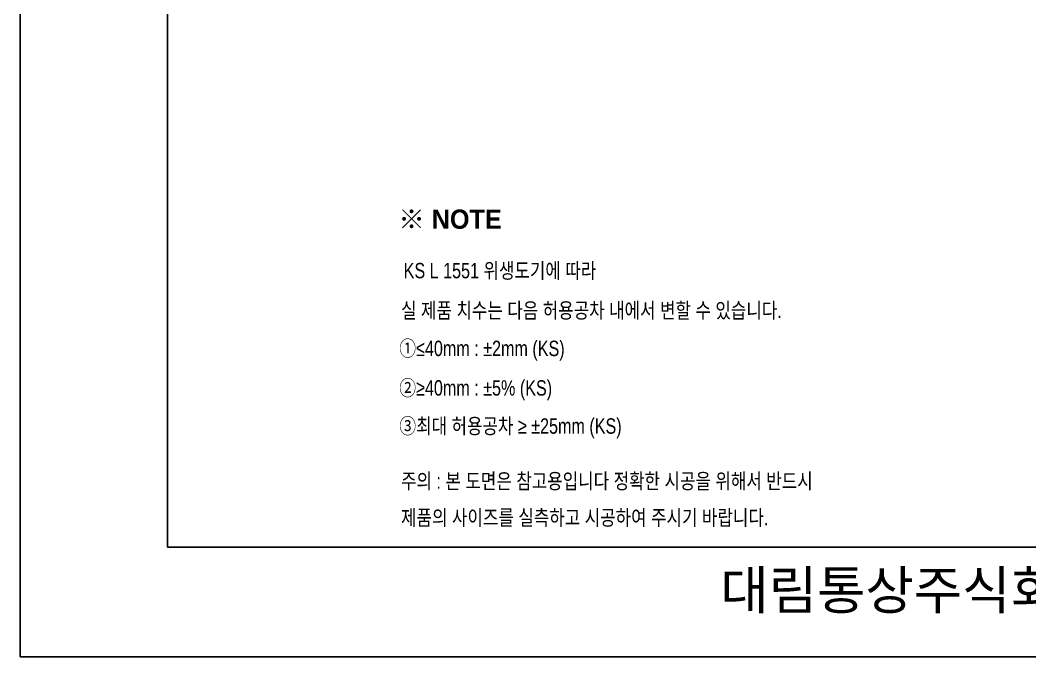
# Model space of a CAD drawing. Extents: x 66176 to 68602, y 58088 to 61519.
# Drawn here: x 66176 to 67487, y 58088 to 58915 of the extents above; entities that cross this region are included whole.
import ezdxf
from ezdxf.lldxf.tags import DXFTag

# ---------------------------------------------------------------- set-up
doc = ezdxf.new("R2010")
doc.units = 0
doc.header["$MEASUREMENT"] = 0
doc.layers.get('0').update_dxf_attribs({"linetype": 'CONTINUOUS'})
for name, color, linetype in [('2', 2, 'CONTINUOUS'), ('Dim', 4, 'CONTINUOUS'), ('LINE', 7, 'CONTINUOUS'), ('YA', 7, 'CONTINUOUS')]:
    doc.layers.add(name, color=color, linetype=linetype)
doc.styles.add('MtXpl_', font='')
doc.styles.add('굴림', font='', dxfattribs={"height": 3.2})
doc.styles.add('스타일1', font='txt.shx', dxfattribs={"bigfont": 'ghs.shx'})
doc.styles.get('MtXpl_').set_extended_font_data('Gulim', bold=True)
doc.styles.get('굴림').set_extended_font_data('Gulim')
tags = doc.linetypes.add('Amconstr', pattern=[9999, 9999, 0]).pattern_tags.tags
tags[6:7] = [DXFTag(74, 4), DXFTag(75, 0), DXFTag(340, '0'), DXFTag(46, 1.0), DXFTag(50, 0.0), DXFTag(44, 0.0), DXFTag(45, 0.0)]
tags[4:5] = [DXFTag(74, 4), DXFTag(75, 0), DXFTag(340, '0'), DXFTag(46, 1.0), DXFTag(50, 0.0), DXFTag(44, 0.0), DXFTag(45, 0.0)]

msp = doc.modelspace()

# ---------------------------------------------------------------- linework, layer by layer
at = {"layer": 'LINE', "linetype": 'Amconstr'}
msp.add_line((67455.2, 58230.7), (67527.2, 58230.7), dxfattribs=at)
at = {"layer": 'YA', "color": 7}
for p, q in [((66367.7, 58230.7), (66367.7, 60328.5)), ((66367.7, 58497.2), (66367.7, 58410.7)), ((66367.7, 58230.7), (67455.2, 58230.7)), ((66439.7, 58230.7), (67455.2, 58230.7))]:
    msp.add_line(p, q, dxfattribs=at)
at = {"layer": 'YA', "color": 0}
msp.add_lwpolyline([(66176.4, 58088.2), (68601.9, 58088.2), (68601.9, 61518.6), (66176.4, 61518.6)], close=True, dxfattribs=at)

# ---------------------------------------------------------------- texts
at = {"color": 3, "style": '굴림', "width": 0.8}
for s, p in [('KS L 1551 위생도기에 따라', (66674, 58579.7)), ('실 제품 치수는 다음 허용공차 내에서 변할 수 있습니다.', (66670.6, 58528)), ('①≤40mm : ±2mm (KS)', (66668.3, 58478.7)), ('②≥40mm : ±5%%% (KS)', (66668.3, 58427.4)), ('③최대 허용공차 ≥ ±25mm (KS)', (66668.3, 58377.9))]:
    msp.add_text(s, height=20, dxfattribs=at).set_placement(p)
at = {"color": 1, "style": '굴림', "width": 0.8}
for s, p in [('주의 : 본 도면은 참고용입니다 정확한 시공을 위해서 반드시', (66670.6, 58306.4)), ('제품의 사이즈를 실측하고 시공하여 주시기 바랍니다.', (66670.6, 58259))]:
    msp.add_text(s, height=20, dxfattribs=at).set_placement(p)
at = {"layer": '2', "style": 'MtXpl_'}
msp.add_text('※ NOTE', height=25, dxfattribs=at).set_placement((66667.2, 58644))
at = {"layer": 'Dim', "color": 0, "insert": (66957.7, 58199.9), "char_height": 50, "width": 1090, "attachment_point": 1, "style": '스타일1'}
msp.add_mtext('{\\fGulim|b0|i0|c129|p50;       대림통상주식회사\\P}', dxfattribs=at)

doc.saveas('drawing.dxf')
